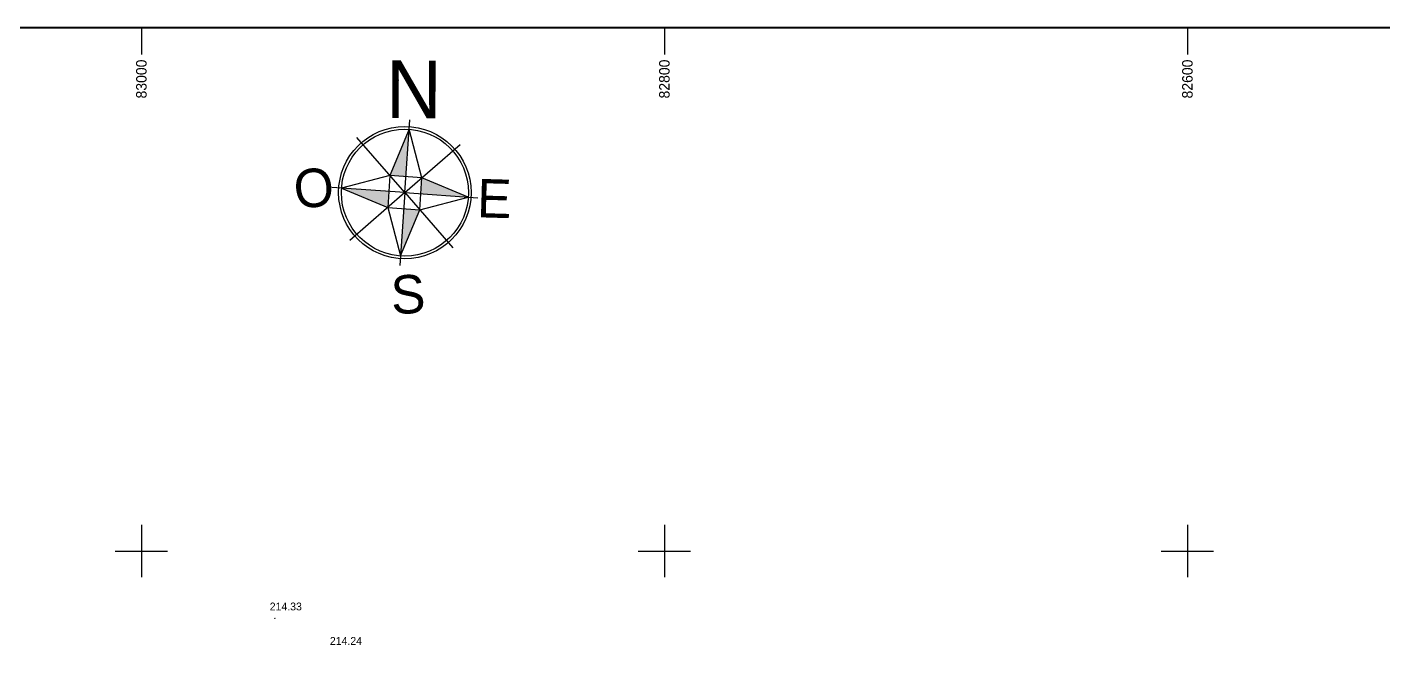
# Model space of a CAD drawing. Extents: x -83928 to -81707, y 15464 to 18601.
# Drawn here: x -83044 to -82525, y 18363 to 18600 of the extents above; entities that cross this region are included whole.
import ezdxf
from ezdxf.enums import TextEntityAlignment as Align

# ---------------------------------------------------------------- set-up
doc = ezdxf.new("R2010")
doc.units = 0
doc.header["$MEASUREMENT"] = 0
for name, color, linetype in [('ALT', 7, 'Continuous'), ('CarPerim', 7, 'Continuous'), ('Carroyage 1', 7, 'Continuous'), ('CarTexte', 7, 'Continuous'), ('CNiv_1', 1, 'Continuous'), ('HATCH', 1, 'Continuous'), ('MUR', 3, 'Continuous'), ('POINTS', 3, 'Continuous')]:
    doc.layers.add(name, color=color, linetype=linetype)
doc.styles.add('SUPERFRENCH', font='suf_____.pfb', dxfattribs={"height": 200})

msp = doc.modelspace()

# ---------------------------------------------------------------- linework, layer by layer
at = {"color": 1}
for p, q in [((-82897.55, 18561.33), (-82904.93, 18543.65)), ((-82899.24, 18537.11), (-82897.3, 18565)), ((-82899.24, 18537.11), (-82897.3, 18565)), ((-82892.7, 18542.8), (-82897.55, 18561.33)), ((-82899.24, 18537.11), (-82917.59, 18558.21)), ((-82899.24, 18537.11), (-82878.14, 18555.46)), ((-82904.93, 18543.65), (-82923.46, 18538.8)), ((-82904.93, 18543.65), (-82905.78, 18531.42)), ((-82892.7, 18542.8), (-82904.93, 18543.65)), ((-82893.55, 18530.57), (-82892.7, 18542.8)), ((-82875.02, 18535.42), (-82892.7, 18542.8)), ((-82899.24, 18537.11), (-82927.13, 18539.05)), ((-82899.24, 18537.11), (-82927.13, 18539.05)), ((-82923.46, 18538.8), (-82905.78, 18531.42)), ((-82899.24, 18537.11), (-82920.33, 18518.76)), ((-82899.24, 18537.11), (-82901.18, 18509.22)), ((-82899.24, 18537.11), (-82880.89, 18516.02)), ((-82899.24, 18537.11), (-82871.35, 18535.17)), ((-82899.24, 18537.11), (-82871.35, 18535.17)), ((-82893.55, 18530.57), (-82875.02, 18535.42)), ((-82905.78, 18531.42), (-82893.55, 18530.57)), ((-82905.78, 18531.42), (-82900.93, 18512.89)), ((-82900.93, 18512.89), (-82893.55, 18530.57))]:
    msp.add_line(p, q, dxfattribs=at)
for radius in [25.31, 24.28]:
    msp.add_circle((-82899.24, 18537.11), radius, dxfattribs=at)
at = {"layer": 'CarPerim'}
msp.add_line((-81919.74, 18600), (-83887.33, 18600), dxfattribs=at)
at = {"layer": 'Carroyage 1'}
for p, q in [((-83000, 18600), (-83000, 18590)), ((-82800, 18600), (-82800, 18590)), ((-82600, 18600), (-82600, 18590)), ((-83000, 18410), (-83000, 18390)), ((-82800, 18410), (-82800, 18390)), ((-82600, 18410), (-82600, 18390)), ((-83010, 18400), (-82990, 18400)), ((-82810, 18400), (-82790, 18400)), ((-82610, 18400), (-82590, 18400))]:
    msp.add_line(p, q, dxfattribs=at)
at = {"layer": 'CNiv_1', "color": 0}
msp.add_lwpolyline([(-81721.1, 18600.42), (-81721.1, 15464.43), (-83887.33, 15464.43), (-83887.33, 18600.42)], close=True, dxfattribs=at)
at = {"layer": 'HATCH', "color": 1}
for points in [[(-82904.93, 18543.65), (-82897.55, 18561.33), (-82898.81, 18543.23), (-82898.27, 18551.06)], [(-82892.7, 18542.8), (-82875.02, 18535.42), (-82893.12, 18536.68), (-82885.29, 18536.14)], [(-82905.78, 18531.42), (-82923.46, 18538.8), (-82905.35, 18537.54), (-82913.18, 18538.08)], [(-82893.55, 18530.57), (-82900.93, 18512.89), (-82899.66, 18530.99), (-82900.21, 18523.17)]]:
    msp.add_solid(points, dxfattribs=at)
at = {"layer": 'POINTS', "extrusion": (0.002059, -0.012217, 0.999923)}
msp.add_circle((-82949.16, 18373.47, -182.42), 0.05, dxfattribs=at)

# ---------------------------------------------------------------- texts
at = {"color": 1, "style": 'SUPERFRENCH'}
for s, rotation, p in [('O', 5.5964, (-82940.98, 18530.87)), ('E', 358.3407, (-82871.76, 18527.7)), ('S', 2.7789, (-82904.22, 18490.58))]:
    msp.add_text(s, height=14.71, rotation=rotation, dxfattribs=at).set_placement(p)
at = {"layer": 'ALT', "extrusion": (0.002059, -0.012217, 0.999923)}
for s, p in [('214.33', (-82951.16, 18376.47, -182.42)), ('214.24', (-82928.16, 18363.29, -182.42))]:
    msp.add_text(s, height=3, rotation=359.9958, dxfattribs=at).set_placement(p)
at = {"layer": 'CarTexte'}
for s, p in [('83000', (-83000, 18588)), ('82800', (-82800, 18588)), ('82600', (-82600, 18588))]:
    msp.add_text(s, height=4, rotation=90, dxfattribs=at).set_placement(p, align=Align.MIDDLE_RIGHT)
at = {"layer": 'MUR', "style": 'SUPERFRENCH'}
msp.add_text('N', height=22.07, rotation=359.7974, dxfattribs=at).set_placement((-82906.46, 18565.61))

doc.saveas('drawing.dxf')
